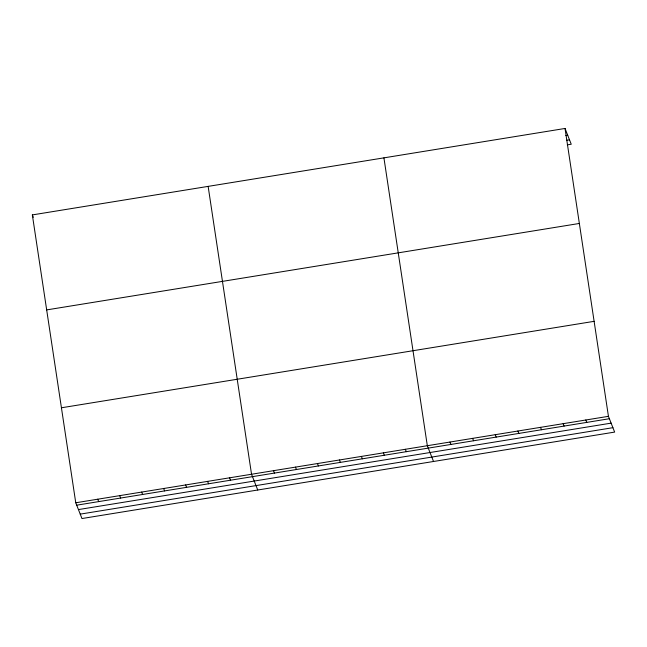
<?xml version="1.0" encoding="UTF-8"?>
<svg xmlns="http://www.w3.org/2000/svg" width="647" height="647" viewBox="0 0 647 647"><rect width="100%" height="100%" fill="white"/><g stroke="black" fill="none" stroke-linecap="round" stroke-linejoin="round"><path stroke-width="0.97" d="M565.033 128.462L608.439 416.328L614.65 432.091L81.967 518.538L75.756 502.776L32.35 214.909L565.033 128.462L571.244 144.224L567.306 144.863M565.753 135.595L567.718 135.272M566.554 140.294L569.506 139.817M46.673 309.905L579.356 223.458M61.433 407.78L594.116 321.333M75.756 502.776L608.439 416.328M76.702 505.178L609.385 418.73M78.441 509.585L611.124 423.138M80.228 514.13L612.911 427.683M585.802 420L586.748 422.402M563.165 423.672L564.111 426.074M540.52 427.352L541.466 429.754M517.883 431.023L518.829 433.425M495.246 434.695L496.192 437.097M472.609 438.367L473.547 440.769M449.964 442.047L450.91 444.449M433.539 461.481L427.327 445.718L383.922 157.852M405.354 449.285L406.3 451.687M383.38 452.851L384.326 455.253M361.406 456.418L362.352 458.82M339.432 459.985L340.379 462.387M317.459 463.551L318.405 465.953M295.485 467.118L296.431 469.512M273.511 470.676L274.457 473.078M257.749 490.014L251.537 474.243L208.14 186.385M229.564 477.809L230.51 480.211M207.598 481.376L208.536 483.778M185.624 484.943L186.571 487.345M163.651 488.509L164.597 490.911M141.677 492.076L142.623 494.478M32.35 214.909L33.296 217.311M119.703 495.642L120.649 498.044M97.729 499.209L98.676 501.611"/></g></svg>
